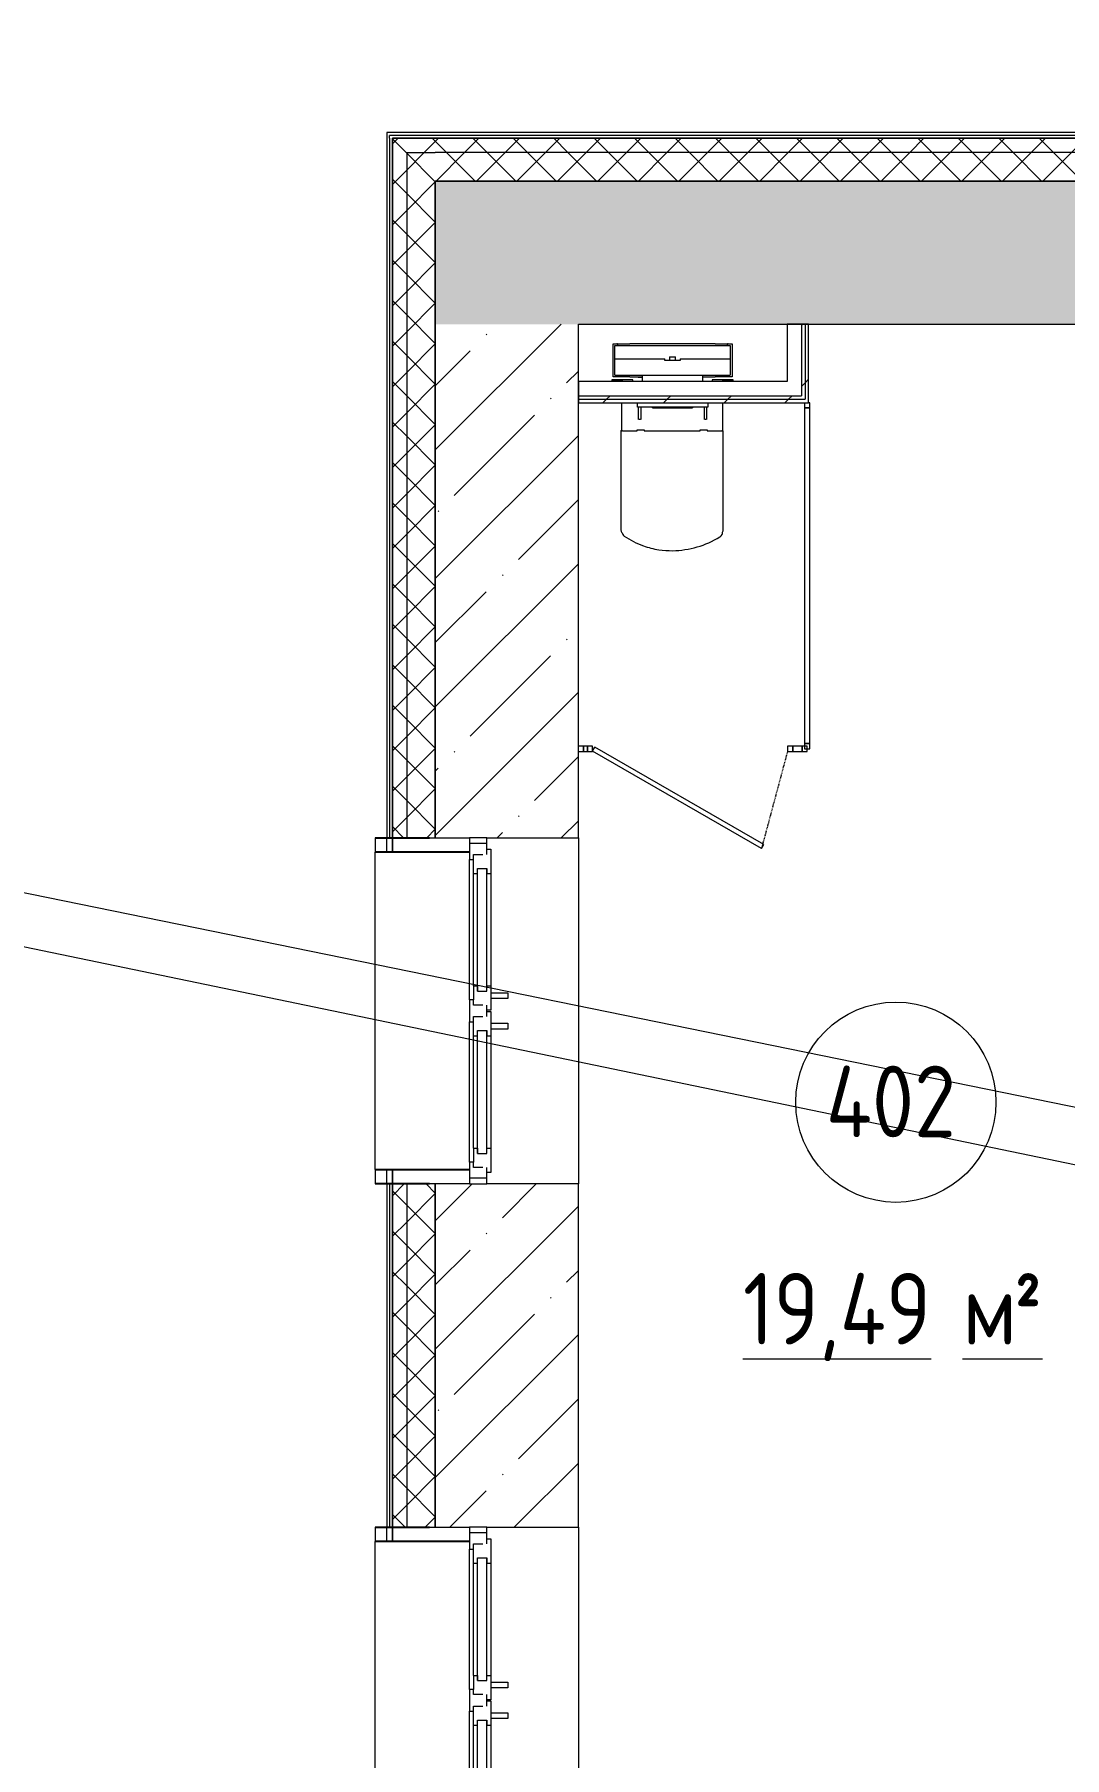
# Model space of a CAD drawing. Header units: millimetres. Extents: x -515342 to 330399, y -224905 to 507333.
# Drawn here: x -376168 to -372567, y 386229 to 392252 of the extents above; entities that cross this region are included whole.
import ezdxf

# ---------------------------------------------------------------- set-up
doc = ezdxf.new("R2010")
doc.units = ezdxf.units.MM
doc.linetypes.add('ASVP_Невидимые', pattern=[5, 3, -2])
doc.layers.get('0').update_dxf_attribs({"lineweight": 0})
for name, color, linetype, lineweight in [('_ Окна', 7, 'Continuous', 0), ('Витраж', 7, 'Continuous', 0), ('Марки помещений', 7, 'Continuous', 0), ('Обобщенные модели', 7, 'Continuous', 0), ('Окна', 7, 'Continuous', 0), ('Панели витража', 7, 'Continuous', 0), ('Сантехника', 7, 'Continuous', 0), ('Стены внутренние', 7, 'Continuous', 0), ('Стены наружные', 7, 'Continuous', 0), ('Стены несущие', 7, 'Continuous', 0), ('Стены отделка', 7, 'Continuous', 0), ('Стены штриховка', 7, 'Continuous', 0), ('экспертиза ДУ', 1, 'Continuous', 0)]:
    doc.layers.add(name, color=color, linetype=linetype, lineweight=lineweight)
doc.styles.add('GOST Common_1', font='', dxfattribs={"width": 0.9, "height": 250})
doc.styles.add('GOST Common_2', font='', dxfattribs={"width": 0.9, "height": 250})
doc.styles.get('GOST Common_1').set_extended_font_data('GOST Common')
doc.styles.get('GOST Common_2').set_extended_font_data('GOST Common')
pattern_1 = [(45, (0, 0), (-224.5064, 224.5064), []), (45, (224.5, 0), (-224.5064, 224.5064), [396.875, -79.375, 3.353, -76.022])]
pattern_2 = [(45, (0, 0), (-70.71068, 70.71068), []), (135, (0, 0), (-70.71068, -70.71068), [])]
pattern_3 = [(45, (-374461.89, 375834.49), (-106.066, 106.066), [])]

# ---------------------------------------------------------------- blocks, each defined once
blk = doc.blocks.new('Окно_ПВХ_2Створки_1Фрамуга-верх - АР_Окно_ОП_1820_h_х11700_2ст1фр-в-9696407-О_АР_П_4__10_050_План 4 этажа')
at = {"layer": '_ Окна'}
for p, q in [((-529, 130), (-605, 130)), ((-605, 130), (-605, 70)), ((-585, 70), (-585, 130)), ((-529, 116), (-529, 130)), ((38, 130), (-38, 130)), ((-38, 130), (-38, 116)), ((38, 116), (38, 130)), ((529, 130), (529, 116)), ((605, 130), (529, 130)), ((585, 70), (585, 130)), ((605, 70), (605, 130)), ((-605, 70), (-547, 70)), ((-565, 56), (-565, 70)), ((-547, 84), (-547, 116)), ((-547, 116), (-529, 116)), ((-480, 116), (-529, 116)), ((-498, 102), (-498, 70)), ((-480, 102), (-498, 102)), ((-498, 102), (-69, 102)), ((-498, 70), (-480, 70)), ((-498, 70), (-69, 70)), ((-480, 116), (-480, 102)), ((-480, 70), (-480, 56)), ((-87, 116), (-87, 102)), ((-87, 116), (-38, 116)), ((-87, 102), (-69, 102)), ((-87, 70), (-87, 56)), ((-69, 70), (-87, 70)), ((-69, 102), (-69, 70)), ((-38, 116), (-20, 116)), ((-20, 116), (-20, 84)), ((-20, 70), (20, 70)), ((-2, 70), (-2, 56)), ((2, 56), (2, 70)), ((20, 84), (20, 116)), ((20, 116), (38, 116)), ((87, 116), (38, 116)), ((69, 102), (69, 70)), ((87, 102), (69, 102)), ((69, 102), (498, 102)), ((69, 70), (87, 70)), ((69, 70), (498, 70)), ((87, 116), (87, 102)), ((87, 70), (87, 56)), ((480, 116), (480, 102)), ((480, 116), (529, 116)), ((480, 102), (498, 102)), ((480, 70), (480, 56)), ((498, 70), (480, 70)), ((498, 102), (498, 70)), ((529, 116), (547, 116)), ((547, 116), (547, 84)), ((547, 70), (605, 70)), ((565, 70), (565, 56)), ((-480, 56), (-565, 56)), ((-2, 56), (-87, 56)), ((87, 56), (2, 56)), ((565, 56), (480, 56))]:
    blk.add_line(p, q, dxfattribs=at)
at = {"layer": 'Окна'}
for p, q in [((-529, 130), (-38, 130)), ((38, 130), (529, 130)), ((-480, 116), (-87, 116)), ((87, 116), (480, 116)), ((-87, 56), (-480, 56)), ((-63.5, -4), (-63.5, 56)), ((-43.5, 56), (-43.5, -4)), ((43.5, -4), (43.5, 56)), ((63.5, 56), (63.5, -4)), ((480, 56), (87, 56)), ((-43.5, -4), (-63.5, -4)), ((63.5, -4), (43.5, -4))]:
    blk.add_line(p, q, dxfattribs=at)
blk = doc.blocks.new('Прямоугольный импост - АР_Откос_Металлический_50х330 Белый Левый-9898759-О_АР_П_4__10_050_План 4 этажа')
at = {"layer": 'Витраж'}
blk.add_line((-515, 2004.9), (-515, 3114.9), dxfattribs=at)
blk = doc.blocks.new('Прямоугольный импост - АР_Откос_Металлический_50х330 Белый Левый-V19-О_АР_П_4__10_050_План 4 этажа')
at = {"layer": 'Витраж', "lineweight": 18}
for p, q in [((0, 40), (-50, 40)), ((-50, 40), (-50, -290)), ((-49, -290), (-49, 39)), ((-49, 39), (-1, 39)), ((-1, 39), (-1, -150)), ((0, -150), (0, 40)), ((-1, -150), (0, -150))]:
    blk.add_line(p, q, dxfattribs=at)
blk = doc.blocks.new('Прямоугольный импост - АР_Откос_Металлический_50х330 Белый Правый-V18-О_АР_П_4__10_050_План 4 этажа')
at = {"layer": 'Витраж', "lineweight": 18}
for p, q in [((-50, -290), (-50, 40)), ((-50, 40), (0, 40)), ((-1, 39), (-49, 39)), ((-49, 39), (-49, -290)), ((-1, -150), (-1, 39)), ((0, 40), (0, -150)), ((0, -150), (-1, -150))]:
    blk.add_line(p, q, dxfattribs=at)
blk = doc.blocks.new('СД_Люблино_Фасады_rvt-1-О_АР_П_4__10_050_План 4 этажа')
at = {"layer": 'Стены внутренние'}
h = blk.add_hatch(dxfattribs=at)
h.set_pattern_fill('FP_1', color=256, style=0, pattern_type=2)
h.set_pattern_definition(pattern_1)
h.paths.add_polyline_path([(101337.7, 15405), (101935, 15405), (101935, 15905), (97278.9, 15905), (97278.9, 15405), (101210, 15405)])
h.paths.add_polyline_path([(95268.9, 15405), (95268.9, 15905), (93672.7, 15905), (93672.7, 15405), (95206.9, 15405)])
h.paths.add_polyline_path([(91662.7, 15405), (91662.7, 15905), (90062.5, 15905), (90062.5, 15405), (91375.2, 15405)])
h.paths.add_polyline_path([(88052.5, 15405), (88052.5, 15905), (86472.6, 15905), (86472.6, 15405), (87798.9, 15405)])
h.paths.add_polyline_path([(84462.6, 15405), (84462.6, 15905), (82935.3, 15905), (82935.3, 15405), (84222.6, 15405)])
h.paths.add_polyline_path([(80925.3, 15405), (80925.3, 15905), (79340.3, 15905), (79340.3, 15405), (80901.8, 15405)])
h.paths.add_polyline_path([(77330.3, 15405), (77330.3, 15905), (75739.7, 15905), (75739.7, 15405), (77070.1, 15405)])
h.paths.add_polyline_path([(73729.7, 15405), (73729.7, 15905), (72144.8, 15905), (72144.8, 15405), (73493.8, 15405)])
h.paths.add_polyline_path([(70134.8, 15405), (70134.8, 15905), (68493.6, 15905), (68493.6, 15405), (69917.5, 15405)])
h.paths.add_polyline_path([(66341.2, 15405), (66483.6, 15405), (66483.6, 15905), (64878.6, 15905), (64878.6, 15405), (65319.4, 15405)])
h.paths.add_polyline_path([(62868.6, 15405), (62868.6, 15905), (60500.1, 15905), (60500.1, 15405), (62764.9, 15405)])
h.paths.add_polyline_path([(58090.1, 15405), (58090.1, 15905), (56894.2, 15905), (56894.2, 15405), (57655.9, 15405)])
h.paths.add_polyline_path([(54484.2, 15405), (54484.2, 15905), (51825.9, 15905), (51825.9, 15405), (54079.6, 15405)])
h.paths.add_polyline_path([(49815.9, 15405), (49815.9, 15905), (47243.8, 15905), (47243.8, 15405), (48970.6, 15405)])
h.paths.add_polyline_path([(44833.8, 15405), (44833.8, 15905), (43623.8, 15905), (43623.8, 15405), (44430.3, 15405)])
h.paths.add_polyline_path([(41213.8, 15405), (41213.8, 15905), (38819.5, 15905), (38819.5, 15405), (40796.3, 15405)])
h.paths.add_polyline_path([(36709.1, 15405), (36809.5, 15405), (36809.5, 15905), (35219.5, 15905), (35219.5, 15405), (35687.3, 15405)])
h.paths.add_polyline_path([(33209.5, 15405), (33209.5, 15905), (31619.5, 15905), (31619.5, 15405), (33132.8, 15405)])
h.paths.add_polyline_path([(29609.5, 15405), (29609.5, 15905), (28023.1, 15905), (28023.8, 15405), (29556.5, 15405)])
h.paths.add_polyline_path([(25980.2, 15405), (26013.1, 15405), (26013.1, 15905), (24425.8, 15905), (24425.8, 15405), (25469.3, 15405)])
h.paths.add_polyline_path([(22415.8, 15405), (22415.8, 15905), (20810.9, 15905), (20810.9, 15405), (22403.9, 15405)])
h.paths.add_polyline_path([(18800.9, 15405), (18800.9, 15905), (17210.3, 15905), (17210.3, 15405), (18397.4, 15405)])
h.paths.add_polyline_path([(15200.3, 15405), (15200.3, 15905), (13615.3, 15905), (13615.3, 15405), (14740.4, 15405)])
h.paths.add_polyline_path([(11605.3, 15405), (11605.3, 15905), (10024.1, 15905), (10024.1, 15405), (11201.9, 15405)])
h.paths.add_polyline_path([(8014.1, 15405), (8014.1, 15905), (6409.2, 15905), (6409.2, 15405), (7587.9, 15405)])
h.paths.add_polyline_path([(4399.2, 15405), (4399.2, 15905), (-305, 15905), (-305, 15405), (4011.6, 15405)])
h = blk.add_hatch(dxfattribs=at)
h.set_pattern_fill('FP_1', color=256, style=0, pattern_type=2)
h.set_pattern_definition(pattern_1)
h.paths.add_polyline_path([(195, -305), (195, 1954.9), (-305, 1954.9), (-305, -305)])
h.paths.add_polyline_path([(195, 3164.9), (195, 4392.4), (-305, 4392.4), (-305, 3164.9), (-75.6, 3164.9)])
h.paths.add_polyline_path([(195, 5602.4), (195, 6994.7), (-305, 6994.7), (-305, 5602.4), (-75.6, 5602.4)])
h.paths.add_polyline_path([(195, 8604.7), (195, 9989.9), (-305, 9989.9), (-305, 8604.7), (-75.6, 8604.7)])
h.paths.add_polyline_path([(195, 11199.9), (195, 12399.9), (-305, 12399.9), (-305, 11199.9), (-75.6, 11199.9)])
h.paths.add_polyline_path([(195, 13609.9), (195, 15405), (-305, 15405), (-305, 13609.9), (-75.6, 13609.9)])
at = {"layer": 'Стены наружные'}
h = blk.add_hatch(dxfattribs=at)
h.set_pattern_fill('FP_2', color=256, style=0, pattern_type=2)
h.set_pattern_definition(pattern_2)
h.paths.add_polyline_path([(-455, -455), (-405, -455), (-405, 1954.9), (-455, 1954.9), (-455, 1520.6)])
h.paths.add_polyline_path([(-405, 3164.9), (-405, 4392.4), (-455, 4392.4), (-455, 3164.9)])
h.paths.add_polyline_path([(-405, 5602.4), (-405, 6994.7), (-455, 6994.7), (-455, 5602.4)])
h.paths.add_polyline_path([(-455, 8604.7), (-405, 8604.7), (-405, 9989.9), (-455, 9989.9), (-455, 8667.1)])
h.paths.add_polyline_path([(-455, 11199.9), (-405, 11199.9), (-405, 12399.9), (-455, 12399.9), (-455, 11525.7)])
h.paths.add_polyline_path([(-405, 13609.9), (-405, 16055), (-455, 16055), (-455, 13609.9)])
h = blk.add_hatch(dxfattribs=at)
h.set_pattern_fill('FP_2', color=256, style=0, pattern_type=2)
h.set_pattern_definition(pattern_2)
h.paths.add_polyline_path([(102035, 16005), (102085, 16005), (102085, 16055), (97278.9, 16055), (97278.9, 16005), (101082.3, 16005)])
h.paths.add_polyline_path([(95268.9, 16005), (95268.9, 16055), (93672.7, 16055), (93672.7, 16005), (94951.5, 16005)])
h.paths.add_polyline_path([(91662.7, 16005), (91662.7, 16055), (90062.5, 16055), (90062.5, 16005), (90864.3, 16005)])
h.paths.add_polyline_path([(88052.5, 16005), (88052.5, 16055), (86472.6, 16055), (86472.6, 16005), (86777.1, 16005)])
h.paths.add_polyline_path([(84462.6, 16005), (84462.6, 16055), (82935.3, 16055), (82935.3, 16005), (84222.6, 16005)])
h.paths.add_polyline_path([(80925.3, 16005), (80925.3, 16055), (79340.3, 16055), (79340.3, 16005), (80646.3, 16005)])
h.paths.add_polyline_path([(77330.3, 16005), (77330.3, 16055), (75739.7, 16055), (75739.7, 16005), (76559.2, 16005)])
h.paths.add_polyline_path([(73729.7, 16005), (73729.7, 16055), (72144.8, 16055), (72144.8, 16005), (72472, 16005)])
h.paths.add_polyline_path([(70134.8, 16005), (70134.8, 16055), (68493.6, 16055), (68493.6, 16005)])
h.paths.add_polyline_path([(66483.6, 16005), (66483.6, 16055), (64878.6, 16055), (64878.6, 16005), (66341.2, 16005)])
h.paths.add_polyline_path([(62868.6, 16005), (62868.6, 16055), (60500.1, 16055), (60500.1, 16005), (62254, 16005)])
h.paths.add_polyline_path([(58090.1, 16005), (58090.1, 16055), (56894.2, 16055), (56894.2, 16005)])
h.paths.add_polyline_path([(54484.2, 16005), (54484.2, 16055), (51825.9, 16055), (51825.9, 16005), (52036, 16005)])
h.paths.add_polyline_path([(49815.9, 16005), (49815.9, 16055), (47243.8, 16055), (47243.8, 16005), (47948.8, 16005)])
h.paths.add_polyline_path([(43861.7, 16005), (44833.8, 16005), (44833.8, 16055), (43623.8, 16055), (43623.8, 16005)])
h.paths.add_polyline_path([(41213.8, 16005), (41213.8, 16055), (38819.5, 16055), (38819.5, 16005), (40796.3, 16005)])
h.paths.add_polyline_path([(36809.5, 16005), (36809.5, 16055), (35219.5, 16055), (35219.5, 16005), (35687.3, 16005)])
h.paths.add_polyline_path([(33209.5, 16005), (33209.5, 16055), (31619.5, 16055), (31619.5, 16005)])
h.paths.add_polyline_path([(29609.5, 16005), (29609.5, 16055), (28023.1, 16055), (28023.1, 16005), (29556.5, 16005)])
h.paths.add_polyline_path([(26013.1, 16005), (26013.1, 16055), (24425.8, 16055), (24425.8, 16005)])
h.paths.add_polyline_path([(22415.8, 16005), (22415.8, 16055), (20810.9, 16055), (20810.9, 16005)])
h.paths.add_polyline_path([(18800.9, 16005), (18800.9, 16055), (17210.3, 16055), (17210.3, 16005), (18316.7, 16005)])
h.paths.add_polyline_path([(15200.3, 16005), (15200.3, 16055), (13615.3, 16055), (13615.3, 16005)])
h.paths.add_polyline_path([(11605.3, 16005), (11605.3, 16055), (10024.1, 16055), (10024.1, 16005), (11164.2, 16005)])
h.paths.add_polyline_path([(8014.1, 16005), (8014.1, 16055), (6409.2, 16055), (6409.2, 16005), (7587.9, 16005)])
h.paths.add_polyline_path([(4399.2, 16005), (4399.2, 16055), (-405, 16055), (-405, 16005), (2989.8, 16005)])
h = blk.add_hatch(dxfattribs=at)
h.set_pattern_fill('FP_2', color=256, style=0, pattern_type=2)
h.set_pattern_definition(pattern_2)
h.paths.add_polyline_path([(-405, -405), (-305, -405), (-305, 1954.9), (-405, 1954.9), (-405, 1520.6)])
h.paths.add_polyline_path([(-305, 3164.9), (-305, 4392.4), (-405, 4392.4), (-405, 3164.9), (-331.1, 3164.9)])
h.paths.add_polyline_path([(-331.1, 5602.4), (-305, 5602.4), (-305, 6994.7), (-405, 6994.7), (-405, 5602.4)])
h.paths.add_polyline_path([(-305, 8604.7), (-305, 9989.9), (-405, 9989.9), (-405, 8604.7), (-331.1, 8604.7)])
h.paths.add_polyline_path([(-305, 11199.9), (-305, 12399.9), (-405, 12399.9), (-405, 11199.9)])
h.paths.add_polyline_path([(-331.1, 13609.9), (-305, 13609.9), (-305, 16005), (-405, 16005), (-405, 13609.9)])
h = blk.add_hatch(dxfattribs=at)
h.set_pattern_fill('FP_2', color=256, style=0, pattern_type=2)
h.set_pattern_definition(pattern_2)
h.paths.add_polyline_path([(101935, 15905), (102035, 15905), (102035, 16005), (97278.9, 16005), (97278.9, 15905), (101082.3, 15905)])
h.paths.add_polyline_path([(95268.9, 15905), (95268.9, 16005), (93672.7, 16005), (93672.7, 15905), (94951.5, 15905)])
h.paths.add_polyline_path([(91662.7, 15905), (91662.7, 16005), (90062.5, 16005), (90062.5, 15905), (90864.3, 15905)])
h.paths.add_polyline_path([(88052.5, 15905), (88052.5, 16005), (86472.6, 16005), (86472.6, 15905), (86777.1, 15905)])
h.paths.add_polyline_path([(84462.6, 15905), (84462.6, 16005), (82935.3, 16005), (82935.3, 15905), (84222.6, 15905)])
h.paths.add_polyline_path([(80925.3, 15905), (80925.3, 16005), (79340.3, 16005), (79340.3, 15905), (80646.3, 15905)])
h.paths.add_polyline_path([(77330.3, 15905), (77330.3, 16005), (75739.7, 16005), (75739.7, 15905), (76559.2, 15905)])
h.paths.add_polyline_path([(73729.7, 15905), (73729.7, 16005), (72144.8, 16005), (72144.8, 15905), (72472, 15905)])
h.paths.add_polyline_path([(70134.8, 15905), (70134.8, 16005), (68493.6, 16005), (68493.6, 15905)])
h.paths.add_polyline_path([(66341.2, 15905), (66483.6, 15905), (66483.6, 16005), (64878.6, 16005), (64878.6, 15905)])
h.paths.add_polyline_path([(62868.6, 15905), (62868.6, 16005), (60500.1, 16005), (60500.1, 15905), (62254, 15905)])
h.paths.add_polyline_path([(58090.1, 15905), (58090.1, 16005), (56894.2, 16005), (56894.2, 15905)])
h.paths.add_polyline_path([(54484.2, 15905), (54484.2, 16005), (51825.9, 16005), (51825.9, 15905), (52036, 15905)])
h.paths.add_polyline_path([(49815.9, 15905), (49815.9, 16005), (47243.8, 16005), (47243.8, 15905), (47948.8, 15905)])
h.paths.add_polyline_path([(44833.8, 15905), (44833.8, 16005), (43623.8, 16005), (43623.8, 15905), (43861.7, 15905)])
h.paths.add_polyline_path([(41213.8, 15905), (41213.8, 16005), (38819.5, 16005), (38819.5, 15905), (40796.3, 15905)])
h.paths.add_polyline_path([(36809.5, 15905), (36809.5, 16005), (35219.5, 16005), (35219.5, 15905), (35687.3, 15905)])
h.paths.add_polyline_path([(33209.5, 15905), (33209.5, 16005), (31619.5, 16005), (31619.5, 15905)])
h.paths.add_polyline_path([(29556.5, 15905), (29609.5, 15905), (29609.5, 16005), (28023.1, 16005), (28023.1, 15905)])
h.paths.add_polyline_path([(26013.1, 15905), (26013.1, 16005), (24425.8, 16005), (24425.8, 15905)])
h.paths.add_polyline_path([(22415.8, 15905), (22415.8, 16005), (20810.9, 16005), (20810.9, 15905)])
h.paths.add_polyline_path([(18800.9, 15905), (18800.9, 16005), (17210.3, 16005), (17210.3, 15905), (18316.7, 15905)])
h.paths.add_polyline_path([(15200.3, 15905), (15200.3, 16005), (13615.3, 16005), (13615.3, 15905)])
h.paths.add_polyline_path([(11605.3, 15905), (11605.3, 16005), (10024.1, 16005), (10024.1, 15905), (11164.2, 15905)])
h.paths.add_polyline_path([(8014.1, 15905), (8014.1, 16005), (6409.2, 16005), (6409.2, 15905), (7587.9, 15905)])
h.paths.add_polyline_path([(4399.2, 15905), (4399.2, 16005), (-305, 16005), (-305, 15905), (2989.8, 15905)])
at = {"layer": 'Стены внутренние'}
for p, q in [((-475, 13560.8), (-475, 13609.1)), ((-455, 13608.9), (-455, 13560.8)), ((195, 13609.9), (195, 12399.9)), ((-475, 12400.7), (-475, 12449.1)), ((-455, 12449.1), (-455, 12400.9)), ((-475, 11150.8), (-475, 11199.1)), ((-455, 11198.9), (-455, 11150.8)), ((195, 11199.9), (195, 9989.9))]:
    blk.add_line(p, q, dxfattribs=at)
at = {"layer": 'Стены наружные'}
for p, q in [((-455, 13560.8), (-455, 13608.9)), ((-455, 12400.9), (-455, 12449.1)), ((-455, 11150.8), (-455, 11198.9))]:
    blk.add_line(p, q, dxfattribs=at)
at = {"layer": 'Стены несущие'}
for p, q in [((-305, 15905), (-305, 15405)), ((4399.2, 15905), (-305, 15905)), ((-305, 15905), (4399.2, 15905)), ((-305, 15405), (-305, 13609.9)), ((-305, 13609.9), (-305, 15405)), ((195, 15405), (4399.2, 15405)), ((195, 13609.9), (195, 15405)), ((-305, 13609.9), (-185, 13609.9)), ((-125, 13609.9), (195, 13609.9)), ((-185, 12399.9), (-305, 12399.9)), ((-305, 12399.9), (-305, 11199.9)), ((-305, 11199.9), (-305, 12399.9)), ((195, 12399.9), (-125, 12399.9)), ((195, 11199.9), (195, 12399.9)), ((-305, 11199.9), (-185, 11199.9)), ((-125, 11199.9), (195, 11199.9))]:
    blk.add_line(p, q, dxfattribs=at)
at = {"layer": 'Стены отделка', "lineweight": 9}
for p, q in [((4399.2, 16075), (-475, 16075)), ((-475, 16075), (-475, 16065)), ((-475, 16065), (-475, 16055)), ((-475, 16055), (-475, 13609.9)), ((-405, 16055), (-455, 16055)), ((-455, 16055), (-455, 13609.9)), ((-455, 13609.9), (-455, 16055)), ((-455, 16055), (-305, 16055)), ((-305, 16055), (-405, 16055)), ((-305, 15405), (-305, 15905)), ((-475, 13609.9), (-465, 13609.9)), ((-465, 13609.9), (-455, 13609.9)), ((-455, 13609.9), (-405, 13609.9)), ((-405, 13609.9), (-305, 13609.9)), ((-465, 12399.9), (-475, 12399.9)), ((-475, 12399.9), (-475, 11199.9)), ((-455, 12399.9), (-465, 12399.9)), ((-405, 12399.9), (-455, 12399.9)), ((-455, 12399.9), (-455, 11199.9)), ((-455, 11199.9), (-455, 12399.9)), ((-305, 12399.9), (-405, 12399.9)), ((-475, 11199.9), (-465, 11199.9)), ((-465, 11199.9), (-455, 11199.9)), ((-455, 11199.9), (-405, 11199.9)), ((-405, 11199.9), (-305, 11199.9))]:
    blk.add_line(p, q, dxfattribs=at)
at = {"layer": 'Стены штриховка'}
for p, q in [((-465, 16055), (-465, 16065)), ((4399.2, 16065), (-465, 16065)), ((-465, 16055), (-465, 13609.9)), ((-305, 16055), (-405, 16055)), ((4399.2, 16055), (-305, 16055)), ((-305, 16055), (4399.2, 16055)), ((-405, 16005), (-405, 13609.9)), ((-405, 16005), (-305, 16005)), ((4399.2, 16005), (-305, 16005)), ((-465, 12399.9), (-465, 11199.9)), ((-405, 12399.9), (-405, 11199.9))]:
    blk.add_line(p, q, dxfattribs=at)
at = {"layer": 'Витраж', "lineweight": 9, "rotation": 89.99999999999991}
for p in [(-475, 13609.9), (-475, 11199.9)]:
    blk.add_blockref('Прямоугольный импост - АР_Откос_Металлический_50х330 Белый Левый-V19-О_АР_П_4__10_050_План 4 этажа', p, dxfattribs=at)
at = {"layer": 'Витраж', "lineweight": 9}
for p in [(0, 10445), (0, 8035)]:
    blk.add_blockref('Прямоугольный импост - АР_Откос_Металлический_50х330 Белый Левый-9898759-О_АР_П_4__10_050_План 4 этажа', p, dxfattribs=at)
at = {"layer": 'Витраж', "lineweight": 9, "extrusion": (0, 0, -1), "rotation": 270.0000000000001}
blk.add_blockref('Прямоугольный импост - АР_Откос_Металлический_50х330 Белый Правый-V18-О_АР_П_4__10_050_План 4 этажа', (475, 12399.9), dxfattribs=at)
at = {"layer": 'Окна', "lineweight": 9, "rotation": 89.99999999999977}
for p in [(-55, 13004.9), (-55, 10594.9)]:
    blk.add_blockref('Окно_ПВХ_2Створки_1Фрамуга-верх - АР_Окно_ОП_1820_h_х11700_2ст1фр-в-9696407-О_АР_П_4__10_050_План 4 этажа', p, dxfattribs=at)
blk = doc.blocks.new('ASVP_ПерегородкаСантехническая_Панель - ASVP_ПанельСантехническая_ЛДСП16мм-9055898-О_АР_П_4__10_050_План 4 этажа')
at = {"layer": 'Панели витража'}
for p, q in [((6.8, 9.5), (-6.8, 9.5)), ((-6.8, 9.5), (-6.8, -9.5)), ((6.8, -9.5), (6.8, 9.5)), ((-6.8, -9.5), (6.8, -9.5))]:
    blk.add_line(p, q, dxfattribs=at)
blk = doc.blocks.new('Прямоугольный импост - ASVP_ПерегородкаСантехническая_Профиль_18х19мм-9141849-О_АР_П_4__10_050_План 4 этажа')
at = {"layer": 'Витраж'}
for p, q in [((-18, -9.5), (-18, 9.5)), ((-18, 9.5), (0, 9.5)), ((0, 9.5), (0, -9.5)), ((0, -9.5), (-18, -9.5))]:
    blk.add_line(p, q, dxfattribs=at)
blk = doc.blocks.new('Прямоугольный импост - ASVP_ПерегородкаСантехническая_Профиль_18х19мм-9141850-О_АР_П_4__10_050_План 4 этажа')
at = {"layer": 'Витраж'}
for p, q in [((0, 9.5), (-18, 9.5)), ((-18, 9.5), (-18, -9.5)), ((-18, -9.5), (0, -9.5))]:
    blk.add_line(p, q, dxfattribs=at)
blk = doc.blocks.new('ASVP_ПерегородкаСантехническая_Панель - ASVP_ПанельСантехническая_ЛДСП16мм-10231520-О_АР_П_4__10_050_План 4 этажа')
at = {"layer": 'Панели витража'}
for p, q in [((16.25, 9.5), (-16.25, 9.5)), ((-16.25, 9.5), (-16.25, -9.5)), ((16.25, -9.5), (16.25, 9.5)), ((-16.25, -9.5), (16.25, -9.5))]:
    blk.add_line(p, q, dxfattribs=at)
blk = doc.blocks.new('Прямоугольный импост - ASVP_ПерегородкаСантехническая_Профиль_18х19мм-8968557-О_АР_П_4__10_050_План 4 этажа')
at = {"layer": 'Витраж'}
for p, q in [((-9, -9.5), (-9, 9.5)), ((-9, 9.5), (9, 9.5)), ((9, 9.5), (9, -9.5)), ((9, -9.5), (-9, -9.5))]:
    blk.add_line(p, q, dxfattribs=at)
blk = doc.blocks.new('ASVP_ПерегородкаСантехническая_Дверь - ASVP_ДверьСантехническая_Л-8879854-О_АР_П_4__10_050_План 4 этажа')
at = {"layer": 'Панели витража'}
for p, q in [((-341, -8), (-333, 5.9)), ((257.6, -335.1), (-333, 5.9)), ((249.6, -349), (-341, -8)), ((249.6, -349), (257.6, -335.1))]:
    blk.add_line(p, q, dxfattribs=at)
at = {"layer": 'Панели витража', "linetype": 'ASVP_Невидимые'}
blk.add_line((341, -8), (249.6, -349), dxfattribs=at)
blk = doc.blocks.new('ASVP_ПерегородкаСантехническая_Панель - ASVP_ПанельСантехническая_ЛДСП16мм-9141851-О_АР_П_4__10_050_План 4 этажа')
at = {"layer": 'Панели витража'}
for p, q in [((586.75, 9.5), (-586.75, 9.5)), ((-586.75, 9.5), (-586.75, -9.5)), ((586.75, -9.5), (586.75, 9.5)), ((-586.75, -9.5), (586.75, -9.5))]:
    blk.add_line(p, q, dxfattribs=at)
blk = doc.blocks.new('Прямоугольный импост - ASVP_ПерегородкаСантехническая_Профиль_18х19мм-8833912-О_АР_П_4__10_050_План 4 этажа')
at = {"layer": 'Витраж'}
for p, q in [((-18, -9.5), (-18, 9.5)), ((-18, 9.5), (0, 9.5)), ((0, 9.5), (0, -9.5)), ((0, -9.5), (-18, -9.5))]:
    blk.add_line(p, q, dxfattribs=at)
blk = doc.blocks.new('Прямоугольный импост - ASVP_ПерегородкаСантехническая_Профиль_18х19мм-V108-О_АР_П_4__10_050_План 4 этажа')
at = {"layer": 'Витраж'}
for p, q in [((-0.6, 9.5), (-18, 9.5)), ((-18, 9.5), (-18, -9.5)), ((-18, -9.5), (0, -9.5)), ((0, -9.5), (0, -5))]:
    blk.add_line(p, q, dxfattribs=at)
blk = doc.blocks.new('ВК_01_Инсталляция с унитазом Geberit - 400_74_Geberit_Duofix_H112_Sigma_12_cm_ready_for_support_handles-V109-О_АР_П_4__10_050_План 4 этажа')
at = {"layer": 'Обобщенные модели'}
for p, q in [((-178.4, -41.6), (-178.4, -136.8)), ((176, -138), (176, -41.6)), ((-180.8, -139.6), (-180.8, -486.2)), ((-178.2, -140.3), (-180.8, -142.9)), ((-175.1, -139.6), (-123.3, -139.6)), ((-123.3, -135.7), (-99.2, -135.7)), ((-123.3, -139.6), (-123.3, -135.7)), ((-99.2, -135.7), (-99.2, -139.7)), ((-99.2, -139.7), (96.6, -139.7)), ((96.6, -139.7), (96.7, -135.7)), ((96.7, -135.7), (120.7, -135.7)), ((120.7, -135.7), (120.7, -139.6)), ((120.7, -139.6), (172.1, -139.6)), ((177.5, -483.4), (177.5, -144.5))]:
    blk.add_line(p, q, dxfattribs=at)
for centre, radius, start, end in [((-174.9, -142.1), 6.37, 123.76358, 156.65347), ((-175.3, -145.6), 6.04, 88.69892, 119.30108), ((172.1, -147.1), 7.56, 47.42674, 90), ((162.6, -144.5), 14.9, 360, 25.62663), ((-153.9, -480.3), 27.5, 192.35623, 214.29105), ((-158.2, -491.4), 18.9, 193.59022, 235.70951), ((-2.4, -262.9), 295.5, 235.70951, 250.29049), ((-2.4, -262.9), 295.5, 250.29049, 261.14542), ((-4.8, -234.1), 324.1, 270.85458, 301.68151), ((-1.6, -260.9), 299.9, 303.84851, 304.27296), ((157.8, -494.9), 16.7, 304.27296, 5.15223), ((159.4, -483.4), 18.1, 326.25805, 360), ((-4.2, -274.7), 283.5, 261.14542, 270.85458)]:
    blk.add_arc(centre, radius, start, end, dxfattribs=at)
at = {"layer": 'Сантехника', "lineweight": 18}
for p, q in [((-208, 165), (-197.5, 165)), ((-208, 49), (-208, 165)), ((-201.8, 112), (-201.8, 159)), ((-201.8, 159), (201.8, 159)), ((-197.5, 165), (-192.5, 165)), ((-191.9, 165), (-194.2, 165)), ((-192.5, 165), (-192.5, 159)), ((-192.5, 165), (-189.2, 165)), ((-189.2, 165), (-149.2, 165)), ((149.2, 165), (-149.2, 165)), ((149.2, 165), (189.2, 165)), ((189.2, 165), (192.5, 165)), ((194.2, 165), (191.9, 165)), ((192.5, 159), (192.5, 165)), ((192.5, 165), (197.5, 165)), ((197.5, 165), (208, 165)), ((201.8, 159), (201.8, 112)), ((208, 165), (208, 49)), ((-201.8, 55), (-201.8, 112)), ((-201.8, 112), (-26.5, 112)), ((-26.5, 107), (-26.5, 112)), ((26.5, 107), (-26.5, 107)), ((-10.5, 119.5), (-10.5, 107)), ((-10.5, 119.5), (10.5, 119.5)), ((-10.1, 119.5), (-10.5, 119.5)), ((10.5, 119.5), (10.1, 119.5)), ((10.5, 107), (10.5, 119.5)), ((26.5, 112), (201.8, 112)), ((26.5, 112), (26.5, 107)), ((201.8, 112), (201.8, 55)), ((-212, 39.5), (-212, 33.4)), ((-139, 39.5), (-212, 39.5)), ((-175, 37.5), (-210, 37.5)), ((-210, 37.5), (-210, 33.4)), ((-197.5, 49), (-208, 49)), ((-201.8, 55), (201.8, 55)), ((-192.5, 49), (-197.5, 49)), ((-192.5, 55), (-192.5, 49)), ((-189.2, 49), (-192.5, 49)), ((-149.2, 49), (-189.2, 49)), ((-175, 33.4), (-175, 37.5)), ((-149.2, 49), (-106, 49)), ((-139, 33.4), (-139, 39.5)), ((-120, 47), (-120, 49)), ((-106, 47), (-120, 47)), ((-106, 55), (-106, 33.4)), ((106, 33.4), (106, 55)), ((106, 49), (149.2, 49)), ((212, 39.5), (139, 39.5)), ((139, 39.5), (139, 33.4)), ((189.2, 49), (149.2, 49)), ((210, 37.5), (175, 37.5)), ((175, 37.5), (175, 33.4)), ((192.5, 49), (189.2, 49)), ((192.5, 49), (192.5, 55)), ((197.5, 49), (192.5, 49)), ((208, 49), (197.5, 49)), ((210, 33.4), (210, 37.5)), ((212, 33.4), (212, 39.5)), ((-123, -56), (-123, -41.6)), ((123, -56), (-123, -56)), ((-120, -56), (-120, -100)), ((-110, -100), (-110, -56)), ((-70.3, -58.7), (-70.3, -56)), ((-70.3, -59), (70.2, -59)), ((70.2, -56), (70.2, -58.7)), ((110, -56), (110, -100)), ((120, -100), (120, -56)), ((123, -41.6), (123, -56)), ((-112.5, -100), (-117.5, -100)), ((117.5, -100), (112.5, -100))]:
    blk.add_line(p, q, dxfattribs=at)
blk = doc.blocks.new('ASVP_Марка_Помещение_ДваЗначения - Номер Площадь-685795-О_АР_П_4__10_050_План 4 этажа')
at = {"layer": 'Марки помещений'}
blk.add_circle((0, 0), 3.5, dxfattribs=at)

msp = doc.modelspace()

# ---------------------------------------------------------------- hatches: boundary and pattern name
at = {"layer": 'Стены внутренние'}
h = msp.add_hatch(dxfattribs=at)
h.set_pattern_fill('FP_6', color=256, style=0, pattern_type=2)
h.set_pattern_definition(pattern_3)
h.paths.add_polyline_path([(-373474.3897, 390989.4886), (-373474.3897, 391239.4886), (-373486.8897, 391239.4886), (-373486.8897, 390989.4886)])
h = msp.add_hatch(dxfattribs=at)
h.set_pattern_fill('FP_6', color=256, style=0, pattern_type=2)
h.set_pattern_definition(pattern_3)
h.paths.add_polyline_path([(-373461.8897, 390976.9886), (-373461.8897, 391239.4886), (-373474.3897, 391239.4886), (-373474.3897, 390976.9886)])
h = msp.add_hatch(dxfattribs=at)
h.set_pattern_fill('FP_6', color=256, style=0, pattern_type=2)
h.set_pattern_definition(pattern_3)
h.paths.add_polyline_path([(-374266.8897, 390976.9886), (-373474.3897, 390976.9886), (-373474.3897, 390989.4886), (-374266.8897, 390989.4886)])
h = msp.add_hatch(dxfattribs=at)
h.set_pattern_fill('FP_6', color=256, style=0, pattern_type=2)
h.set_pattern_definition(pattern_3)
h.paths.add_polyline_path([(-374266.8897, 390964.4886), (-373461.8897, 390964.4886), (-373461.8897, 390976.9886), (-374266.8897, 390976.9886)])

# ---------------------------------------------------------------- linework, layer by layer
at = {"layer": 'Стены отделка'}
for p, q in [((-373461.8897, 391239.4886), (-373536.8897, 391239.4886)), ((-373536.8897, 391239.4886), (-373536.8897, 391039.4886)), ((-373461.8897, 390964.4886), (-373461.8897, 391239.4886)), ((-373536.8897, 391039.4886), (-374266.8897, 391039.4886)), ((-374266.8897, 391039.4886), (-374266.8897, 390964.4886)), ((-374266.8897, 390964.4886), (-373461.8897, 390964.4886))]:
    msp.add_line(p, q, dxfattribs=at)
at = {"layer": 'Стены штриховка'}
for p, q in [((-373486.8897, 391239.4886), (-373486.8897, 390989.4886)), ((-373474.3897, 391239.4886), (-373474.3897, 390976.9886)), ((-374266.8897, 390989.4886), (-373486.8897, 390989.4886)), ((-374266.8897, 390976.9886), (-373474.3897, 390976.9886))]:
    msp.add_line(p, q, dxfattribs=at)
at = {"layer": 'экспертиза ДУ', "elevation": 0}
msp.add_lwpolyline([(-348996.6656, 383425.0806), (-433576.4427, 400949.3698), (-348122.8399, 383527.1483)], dxfattribs=at)

# ---------------------------------------------------------------- block references
msp.add_blockref('СД_Люблино_Фасады_rvt-1-О_АР_П_4__10_050_План 4 этажа', (-374461.8897, 375834.4886))
at = {"layer": 'Витраж'}
for name, p, rotation in [('Прямоугольный импост - ASVP_ПерегородкаСантехническая_Профиль_18х19мм-V108-О_АР_П_4__10_050_План 4 этажа', (-373466.8897, 390965.0802), 90.00000000000044), ('Прямоугольный импост - ASVP_ПерегородкаСантехническая_Профиль_18х19мм-9141850-О_АР_П_4__10_050_План 4 этажа', (-374266.8897, 389755.5802), 180)]:
    msp.add_blockref(name, p, dxfattribs=dict(at, rotation=rotation))
at = {"layer": 'Витраж', "extrusion": (0, 0, -1)}
for name, p, rotation in [('Прямоугольный импост - ASVP_ПерегородкаСантехническая_Профиль_18х19мм-8968557-О_АР_П_4__10_050_План 4 этажа', (374226.3897, 389755.5802), 180), ('Прямоугольный импост - ASVP_ПерегородкаСантехническая_Профиль_18х19мм-8968557-О_АР_П_4__10_050_План 4 этажа', (373526.3897, 389755.5802), 180), ('Прямоугольный импост - ASVP_ПерегородкаСантехническая_Профиль_18х19мм-9141849-О_АР_П_4__10_050_План 4 этажа', (373466.8897, 389755.5802), 180), ('Прямоугольный импост - ASVP_ПерегородкаСантехническая_Профиль_18х19мм-8833912-О_АР_П_4__10_050_План 4 этажа', (373466.8897, 389755.5802), 269.9999999999995)]:
    msp.add_blockref(name, p, dxfattribs=dict(at, rotation=rotation))
at = {"layer": 'Марки помещений', "xscale": 99.99999999999993, "yscale": 99.99999999999993, "zscale": 99.99999999999993}
msp.add_blockref('ASVP_Марка_Помещение_ДваЗначения - Номер Площадь-685795-О_АР_П_4__10_050_План 4 этажа', (-373156.9234, 388520.0714), dxfattribs=at)
at = {"layer": 'Панели витража', "rotation": 270.0000000000004}
msp.add_blockref('ASVP_ПерегородкаСантехническая_Панель - ASVP_ПанельСантехническая_ЛДСП16мм-9141851-О_АР_П_4__10_050_План 4 этажа', (-373466.8897, 390360.3302), dxfattribs=at)
at = {"layer": 'Панели витража'}
for name, p in [('ASVP_ПерегородкаСантехническая_Панель - ASVP_ПанельСантехническая_ЛДСП16мм-9055898-О_АР_П_4__10_050_План 4 этажа', (-374242.1397, 389755.5802)), ('ASVP_ПерегородкаСантехническая_Дверь - ASVP_ДверьСантехническая_Л-8879854-О_АР_П_4__10_050_План 4 этажа', (-373876.3897, 389755.5802)), ('ASVP_ПерегородкаСантехническая_Панель - ASVP_ПанельСантехническая_ЛДСП16мм-10231520-О_АР_П_4__10_050_План 4 этажа', (-373501.1397, 389755.5802))]:
    msp.add_blockref(name, p, dxfattribs=at)
at = {"layer": 'Сантехника'}
msp.add_blockref('ВК_01_Инсталляция с унитазом Geberit - 400_74_Geberit_Duofix_H112_Sigma_12_cm_ready_for_support_handles-V109-О_АР_П_4__10_050_План 4 этажа', (-373937.621, 391006.0802), dxfattribs=at)

# ---------------------------------------------------------------- texts
at = {"layer": 'Марки помещений', "char_height": 250, "attachment_point": 1}
for s, insert, width, style in [('402', (-373401.7307, 388647.7965), 606.07575, 'GOST Common_1'), ('\\L19,49 ', (-373691.5169, 387923.266), 930.759187, 'GOST Common_1'), ('\\L\\fGOST Common|b0|i0|c238|p34|;\\W.9;\\L²', (-372744.97, 387923.266), 165.949312, 'GOST Common_2'), ('\\L\\fGOST Common|b0|i0|c204|p34|;\\W.9;\\Lм', (-372923.5637, 387923.266), 216.455625, 'GOST Common_1')]:
    msp.add_mtext(s, dxfattribs=dict(at, insert=insert, width=width, style=style))

doc.saveas('drawing.dxf')
